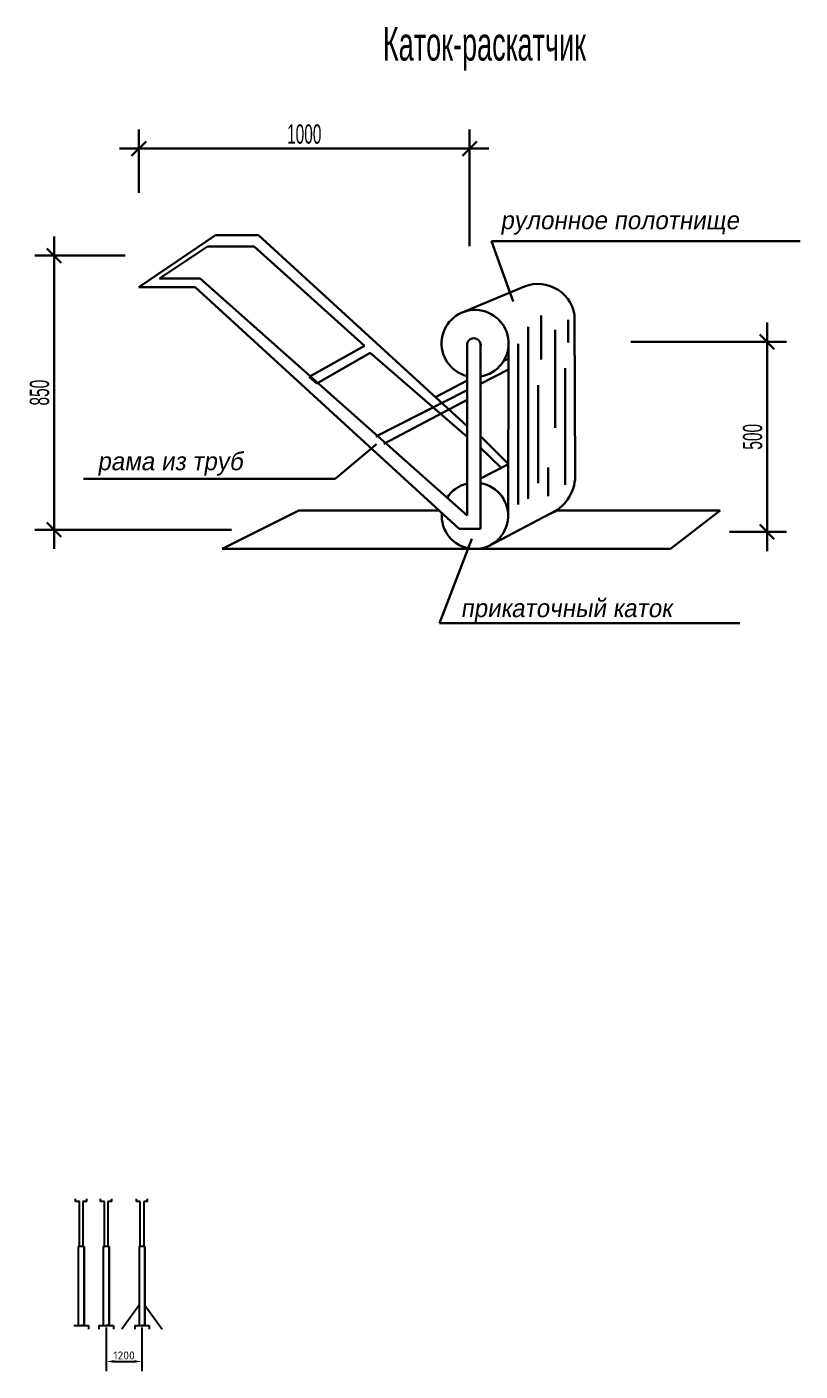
# Model space of a CAD drawing. Header units: millimetres. Extents: x 5763 to 12018931, y 39842 to 3600577.
# Drawn here: x 1095299 to 1119367, y 629344 to 671206 of the extents above; entities that cross this region are included whole.
import ezdxf

# ---------------------------------------------------------------- set-up
doc = ezdxf.new("R2010")
doc.units = ezdxf.units.MM
for name, color, linetype, lineweight in [('Nadpisi', 52, 'Continuous', 13), ('текст', 7, 'Continuous', 30), ('Фасад толст', 7, 'Continuous', 80), ('Фасад тонк', 7, 'Continuous', 30)]:
    doc.layers.add(name, color=color, linetype=linetype, lineweight=lineweight)
doc.styles.add('dim', font='romans.shx')
doc.styles.add('RUSSWIN', font='russwin.shx', dxfattribs={"width": 0.6})
doc.styles.add('RUSSWIN_0_75', font='russwin.shx', dxfattribs={"width": 0.75})
doc.dimstyles.new('проба STANDARD1', dxfattribs={"dimscale": 200, "dimtxt": 2.3, "dimasz": 1.5, "dimexe": 2, "dimexo": 3, "dimgap": 0.5, "dimtad": 3, "dimdec": 0, "dimrnd": 2, "dimzin": 0, "dimdsep": 46, "dimtxsty": 'RUSSWIN', "dimblk": 'OBLIQUE', "dimblk1": 'OBLIQUE', "dimcen": 0, "dimdle": 2, "dimadec": 0, "dimazin": 0, "dimtfac": 1, "dimtdec": 0, "dimtix": 1, "dimtofl": 0, "dimtmove": 1, "dimatfit": 3, "dimldrblk": 'OBLIQUE', "dimfxl": 1, "dimtolj": 1, "dimtzin": 0, "dimarcsym": 0})
doc.dimstyles.new('СПДС', dxfattribs={"dimscale": 100, "dimtxt": 2.5, "dimasz": 2.5, "dimexe": 3, "dimexo": 0.625, "dimtad": 1, "dimdec": 0, "dimtxsty": 'dim', "dimcen": 2.5, "dimdle": 2, "dimaunit": 1, "dimadec": 1, "dimazin": 0, "dimtfac": 1, "dimtdec": 0, "dimtix": 1, "dimtmove": 0, "dimatfit": 3, "dimfxl": 3, "dimarcsym": 0})

# ---------------------------------------------------------------- blocks, each defined once
blk = doc.blocks.new('_OBLIQUE')
at = {"color": 0, "linetype": 'ByBlock'}
blk.add_line((-0.5, -0.5), (0.5, 0.5), dxfattribs=at)
blk = doc.blocks.new('*D80')
at = {"color": 0, "lineweight": -2, "ltscale": 2000, "transparency": 16777216}
for p, q in [((416075, 115326), (416075, 116641)), ((422941, 114216), (422941, 116641)), ((415675, 116241), (423341, 116241))]:
    blk.add_line(p, q, dxfattribs=at)
at = {"layer": 'Defpoints', "color": 0, "ltscale": 2000, "transparency": 16777216}
for p in [(422941, 116241), (416075, 114726), (422941, 113616)]:
    blk.add_point(p, dxfattribs=at)
at = {"color": 0, "lineweight": -2, "ltscale": 2000, "transparency": 16777216, "xscale": 300, "yscale": 300, "zscale": 300, "rotation": 180}
blk.add_blockref('_OBLIQUE', (416075, 116241), dxfattribs=at)
at = {"color": 0, "lineweight": -2, "ltscale": 2000, "transparency": 16777216, "xscale": 300, "yscale": 300, "zscale": 300}
blk.add_blockref('_OBLIQUE', (422941, 116241), dxfattribs=at)
at = {"color": 0, "ltscale": 2000, "transparency": 16777216, "insert": (419508, 116541), "char_height": 400, "attachment_point": 5, "style": 'RUSSWIN'}
blk.add_mtext('\\A1;1000', dxfattribs=at)
blk = doc.blocks.new('*D81')
at = {"color": 0, "lineweight": -2, "ltscale": 2000, "transparency": 16777216}
for p, q in [((414316, 114420), (414316, 107929)), ((415795, 114020), (413916, 114020)), ((418002, 108329), (413916, 108329))]:
    blk.add_line(p, q, dxfattribs=at)
at = {"layer": 'Defpoints', "color": 0, "ltscale": 2000, "transparency": 16777216}
for p in [(416395, 114020), (414316, 108329), (418602, 108329)]:
    blk.add_point(p, dxfattribs=at)
at = {"color": 0, "lineweight": -2, "ltscale": 2000, "transparency": 16777216, "xscale": 300, "yscale": 300, "zscale": 300}
for p, rotation in [((414316, 114020), 90), ((414316, 108329), 270)]:
    blk.add_blockref('_OBLIQUE', p, dxfattribs=dict(at, rotation=rotation))
at = {"color": 0, "ltscale": 2000, "transparency": 16777216, "insert": (414016, 111175), "char_height": 400, "attachment_point": 5, "rotation": 90, "style": 'RUSSWIN'}
blk.add_mtext('\\A1;850', dxfattribs=at)
blk = doc.blocks.new('*D82')
at = {"color": 0, "lineweight": -2, "ltscale": 2000, "transparency": 16777216}
for p, q in [((429113, 112630), (429113, 107886)), ((426289, 112230), (429513, 112230)), ((428330, 108286), (429513, 108286))]:
    blk.add_line(p, q, dxfattribs=at)
at = {"layer": 'Defpoints', "color": 0, "ltscale": 2000, "transparency": 16777216}
for p in [(425689, 112230), (427730, 108286), (429113, 108286)]:
    blk.add_point(p, dxfattribs=at)
at = {"color": 0, "lineweight": -2, "ltscale": 2000, "transparency": 16777216, "xscale": 300, "yscale": 300, "zscale": 300}
for p, rotation in [((429113, 112230), 90), ((429113, 108286), 270)]:
    blk.add_blockref('_OBLIQUE', p, dxfattribs=dict(at, rotation=rotation))
at = {"color": 0, "ltscale": 2000, "transparency": 16777216, "insert": (428813, 110258), "char_height": 400, "attachment_point": 5, "rotation": 90, "style": 'RUSSWIN'}
blk.add_mtext('\\A1;500', dxfattribs=at)
blk = doc.blocks.new('*D465')
at = {"color": 0, "lineweight": -2, "transparency": 16777216}
for p, q in [((1097767, 630698), (1097767, 629344)), ((1098881, 630698), (1098881, 629344)), ((1098017, 629644), (1098631, 629644))]:
    blk.add_line(p, q, dxfattribs=at)
at = {"color": 0, "transparency": 16777216}
for points in [[(1098017, 629686), (1098017, 629603), (1097767, 629644)], [(1098631, 629686), (1098631, 629603), (1098881, 629644)]]:
    blk.add_solid(points, dxfattribs=at)
at = {"layer": 'Defpoints', "color": 0, "transparency": 16777216}
for p in [(1097767, 630761), (1098881, 630761), (1098881, 629644)]:
    blk.add_point(p, dxfattribs=at)
at = {"color": 0, "transparency": 16777216, "insert": (1098324, 629832), "char_height": 250, "attachment_point": 5, "style": 'dim'}
blk.add_mtext('1200', dxfattribs=at)
blk = doc.blocks.new('апр')
at = {"ltscale": 2000}
for p, q in [((423846.9, 113070.2), (423396.2, 114321)), ((423396.2, 114321), (429798.5, 114321)), ((421010.7, 110101.9), (420152.1, 109387.2)), ((420152.1, 109387.2), (414928.6, 109387.2)), ((422988.2, 108138.4), (422312, 106387.3)), ((422312, 106387.3), (428549.8, 106387.3))]:
    blk.add_line(p, q, dxfattribs=at)
at = {"layer": 'Фасад толст', "color": 0, "lineweight": 30}
for p, q in [((416075.2, 113366.1), (417668.4, 114442.4)), ((417668.4, 114442.4), (418560.6, 114442.4)), ((418560.6, 114442.4), (422887.1, 110477.2)), ((416508.2, 113544.2), (417501.5, 114205.6)), ((417501.5, 114205.6), (418469.3, 114205.6)), ((418469.3, 114205.6), (420761.5, 112145)), ((416075.2, 113366.1), (417246.8, 113366.1)), ((417348.7, 113544.2), (416508.2, 113544.2)), ((417246.8, 113366.1), (422726, 108348)), ((422887.1, 108625), (417348.7, 113544.2)), ((423996, 113340.6), (422786.8, 112838.6)), ((425117.5, 112789.9), (425132.4, 109434.9)), ((422887.1, 112195.8), (422887.1, 108625)), ((423167.2, 108348), (423167.2, 112195.8)), ((423749.7, 112195.8), (423738, 108618.4)), ((420761.5, 112145), (419613.9, 111504.4)), ((419767.8, 111365.8), (420878.9, 112004.5)), ((420878.9, 112004.5), (422887.1, 110256.9)), ((423167.2, 111359.9), (423749.7, 111654.4)), ((423647.6, 111832.9), (423749.7, 111887.2)), ((419613.9, 111504.4), (419767.8, 111365.8)), ((422230.2, 111079.3), (422887.1, 111428.6)), ((420991.4, 110264), (422887.1, 111226.3)), ((422204.6, 110879.8), (420991.4, 110264)), ((422887.1, 111027.7), (421157.3, 110114.6)), ((423167.2, 110271.9), (423749.7, 109686.7)), ((423167.2, 110032.3), (423594.4, 109615.9)), ((423167.2, 109394.8), (423749.7, 109686.7)), ((419399.3, 108727.8), (417804.7, 107930.5)), ((422311.3, 108727.8), (419399.3, 108727.8)), ((424738.7, 108727.8), (428136.4, 108727.8)), ((428136.4, 108727.8), (427106.8, 107930.5)), ((423167.2, 108348), (422726, 108348)), ((422922.5, 107930.5), (417804.7, 107930.5)), ((417804.7, 107930.5), (427106.8, 107930.5))]:
    blk.add_line(p, q, dxfattribs=at)
blk.add_lwpolyline([(424738.7, 108727.8), (423346, 107997.1)], dxfattribs=at)
for centre, radius, start, end in [((424358.9, 112662.4), 769.2, 9.53629, 118.1561), ((423053.7, 112195.8), 696, 279.34627, 256.14758), ((423027.2, 112158), 145.1, 344.88328, 164.88328), ((424259.9, 109457.5), 872.7, 292.5882, 358.51733), ((423049.7, 108618.4), 688.3, 174.92029, 80.16872), ((423049.7, 108618.4), 688.3, 103.6697, 146.99956)]:
    blk.add_arc(centre, radius, start, end, dxfattribs=at)
at = {"layer": 'Фасад тонк', "color": 0, "lineweight": 30}
for p, q in [((424423.4, 112775.4), (424423.4, 111860.5)), ((424157.5, 112539.3), (424157.5, 108968.3)), ((424718.9, 112480.3), (424718.9, 110443.9)), ((424984.9, 112686.9), (424984.9, 112214.7)), ((423950.6, 112185.2), (423950.6, 108850.2)), ((424157.5, 108968.3), (424157.5, 111683.5)), ((424157.5, 111683.5), (424157.5, 109470)), ((424925.8, 111683.5), (424925.8, 109263.4)), ((424364.3, 111329.3), (424364.3, 109292.9)), ((424925.8, 109263.4), (424925.8, 109794.6)), ((424571.2, 109617.6), (424571.2, 109027.3))]:
    blk.add_line(p, q, dxfattribs=at)
at = {"insert": (423248.1, 118312.9), "char_height": 700, "width": 9196.261, "attachment_point": 5, "style": 'RUSSWIN'}
blk.add_mtext('Каток-раскатчик', dxfattribs=at)
at = {"layer": 'Nadpisi', "style": 'RUSSWIN_0_75', "oblique": 9}
for s, p in [('рулонное полотнище', (423577.4, 114567.2)), ('рама из труб', (415215.1, 109563.3)), ('прикаточный каток', (422752.5, 106514))]:
    blk.add_text(s, height=375, dxfattribs=at).set_placement(p)
at = {"ltscale": 2000}
dim = blk.add_linear_dim(base=(422941.2, 116240.8), p1=(416075.2, 114726), p2=(422941.2, 113616.5), text='1000', dimstyle='проба STANDARD1', override={"dimtxt": 2}, dxfattribs=at)
dim.commit()
dim.dimension.update_dxf_attribs({"geometry": '*D80', "text_midpoint": (419508.2, 116540.8)})
for base, p1, p2, text, picture, middle in [((414315.5, 108329.1), (416395.3, 114020.5), (418602, 108329.1), '850', '*D81', (414015.5, 111174.8)), ((429112.6, 108285.6), (425689.3, 112230), (427730.1, 108285.6), '500', '*D82', (428812.6, 110257.8))]:
    dim = blk.add_linear_dim(base=base, p1=p1, p2=p2, angle=90, text=text, dimstyle='проба STANDARD1', override={"dimtxt": 2}, dxfattribs=at)
    dim.commit()
    dim.dimension.update_dxf_attribs({"geometry": picture, "text_midpoint": middle})

msp = doc.modelspace()

# ---------------------------------------------------------------- linework, layer by layer
for p, q in [((1096813.29694, 634630.30862), (1096813.29694, 634709.10018)), ((1096933.29694, 634630.30862), (1096813.29694, 634630.30862)), ((1097161.29694, 634630.30862), (1097041.29694, 634630.30862)), ((1097161.29694, 634630.30862), (1097161.29694, 634709.10018)), ((1097593.4245, 634630.30862), (1097593.4245, 634709.10018)), ((1097713.4245, 634630.30862), (1097593.4245, 634630.30862)), ((1097941.4245, 634630.30862), (1097821.4245, 634630.30862)), ((1097941.4245, 634630.30862), (1097941.4245, 634709.10018)), ((1098707.34596, 634630.30862), (1098707.34596, 634709.10018)), ((1098827.34596, 634630.30862), (1098707.34596, 634630.30862)), ((1099055.34596, 634630.30862), (1098935.34596, 634630.30862)), ((1099055.34596, 634630.30862), (1099055.34596, 634709.10018)), ((1098791.34596, 631393.50619), (1098256.42565, 630652.77274)), ((1098971.34596, 631393.50619), (1099506.26628, 630652.77274)), ((1097542.4245, 630760.77274), (1097542.4245, 630652.77274)), ((1098656.34596, 630760.77274), (1098656.34596, 630652.77274))]:
    msp.add_line(p, q)
at = {"color": 0}
for p, q in [((1096933.29694, 634320.46169), (1096933.29694, 634630.30862)), ((1097041.29694, 634630.30862), (1097041.29694, 634320.46169)), ((1097713.4245, 634320.46169), (1097713.4245, 634630.30862)), ((1097821.4245, 634630.30862), (1097821.4245, 634320.46169)), ((1098827.34596, 634320.46169), (1098827.34596, 634630.30862)), ((1098935.34596, 634630.30862), (1098935.34596, 634320.46169)), ((1096933.29694, 633226.77274), (1096933.29694, 634320.46169)), ((1097041.29694, 634320.46169), (1097041.29694, 633226.77274)), ((1097713.4245, 633226.77274), (1097713.4245, 634320.46169)), ((1097821.4245, 634320.46169), (1097821.4245, 633226.77274)), ((1098827.34596, 633226.77274), (1098827.34596, 634320.46169)), ((1098935.34596, 634320.46169), (1098935.34596, 633226.77274)), ((1097077.29694, 633226.77274), (1096897.29694, 633226.77274)), ((1096897.29694, 633226.77274), (1096897.29694, 630760.77274)), ((1096897.29694, 633226.77274), (1096933.29694, 633226.77274)), ((1097077.29694, 633226.77274), (1097077.29694, 630760.77274)), ((1097077.29694, 630760.77274), (1097077.29694, 633226.77274)), ((1097857.4245, 633226.77274), (1097677.4245, 633226.77274)), ((1097677.4245, 633226.77274), (1097677.4245, 630760.77274)), ((1097677.4245, 633226.77274), (1097713.4245, 633226.77274)), ((1097857.4245, 633226.77274), (1097857.4245, 630760.77274)), ((1097857.4245, 630760.77274), (1097857.4245, 633226.77274)), ((1098971.34596, 633226.77274), (1098791.34596, 633226.77274)), ((1098791.34596, 633226.77274), (1098791.34596, 630760.77274)), ((1098791.34596, 633226.77274), (1098827.34596, 633226.77274)), ((1098971.34596, 633226.77274), (1098971.34596, 630760.77274)), ((1098971.34596, 630760.77274), (1098971.34596, 633226.77274)), ((1096762.29694, 630760.77274), (1096897.29694, 630760.77274)), ((1096897.29694, 630760.77274), (1097077.29694, 630760.77274)), ((1096897.29694, 630760.77274), (1096987.29694, 630760.77274)), ((1097077.29694, 630760.77274), (1096987.29694, 630760.77274)), ((1096987.29694, 630760.77274), (1097212.29694, 630760.77274)), ((1097212.29694, 630760.77274), (1097212.29694, 630652.77274)), ((1097542.4245, 630760.77274), (1097677.4245, 630760.77274)), ((1097677.4245, 630760.77274), (1097857.4245, 630760.77274)), ((1097677.4245, 630760.77274), (1097767.4245, 630760.77274)), ((1097857.4245, 630760.77274), (1097767.4245, 630760.77274)), ((1097767.4245, 630760.77274), (1097992.4245, 630760.77274)), ((1097992.4245, 630760.77274), (1097992.4245, 630652.77274)), ((1098656.34596, 630760.77274), (1098791.34596, 630760.77274)), ((1098791.34596, 630760.77274), (1098971.34596, 630760.77274)), ((1098791.34596, 630760.77274), (1098881.34596, 630760.77274)), ((1098971.34596, 630760.77274), (1098881.34596, 630760.77274)), ((1098881.34596, 630760.77274), (1099106.34596, 630760.77274)), ((1099106.34596, 630760.77274), (1099106.34596, 630652.77274))]:
    msp.add_line(p, q, dxfattribs=at)

# ---------------------------------------------------------------- block references
at = {"layer": 'текст', "xscale": 1.5, "yscale": 1.5, "zscale": 1.5}
msp.add_blockref('апр', (474669.60403, 493052.94859), dxfattribs=at)

# ---------------------------------------------------------------- dimensions: what is measured, and where the dimension line sits
dim = msp.add_linear_dim(base=(1098881.34596, 629644.32541), p1=(1097767.4245, 630760.77274), p2=(1098881.34596, 630760.77274), text='1200', dimstyle='СПДС')
dim.commit()
dim.dimension.update_dxf_attribs({"geometry": '*D465', "text_midpoint": (1098324.38523, 629831.82541)})

doc.saveas('drawing.dxf')
